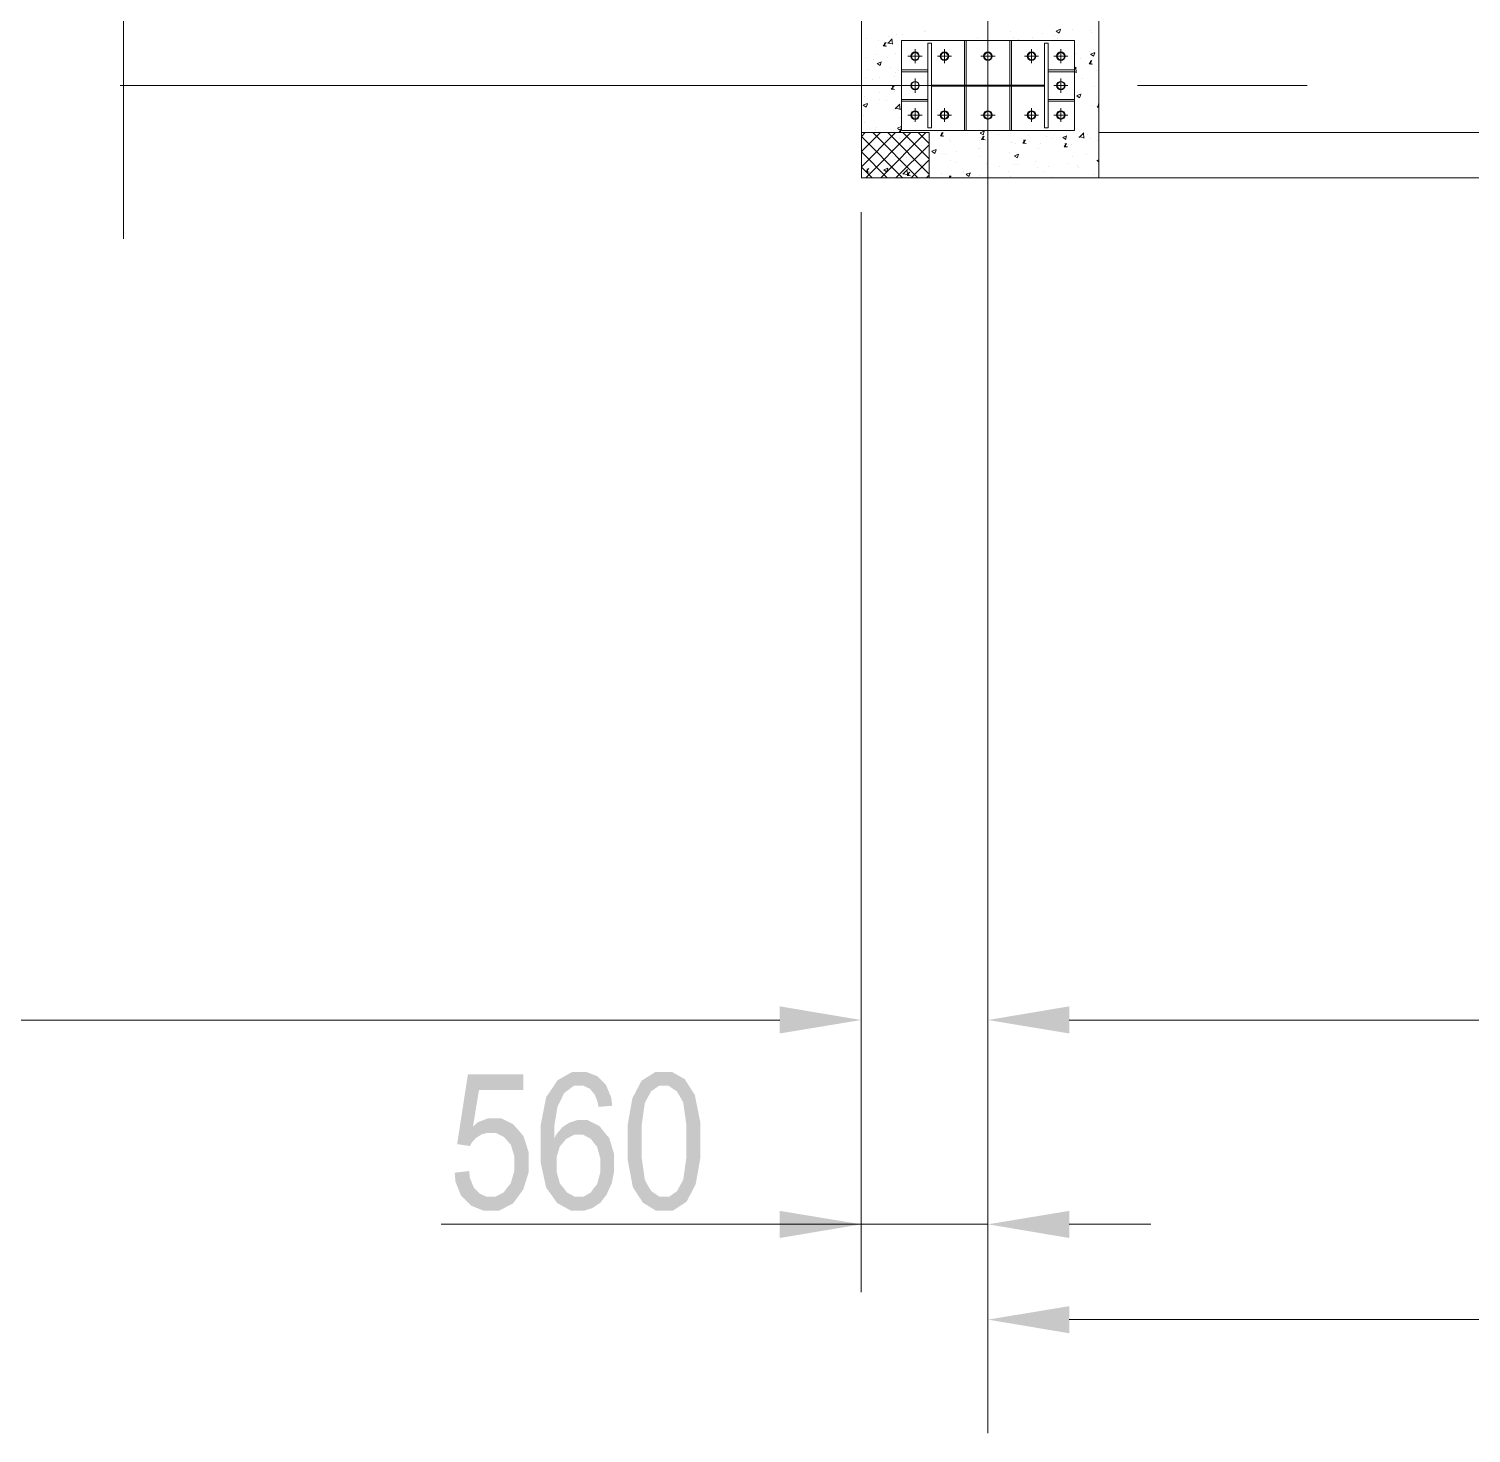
# Model space of a CAD drawing. Header units: millimetres. Extents: x 51.5 to 74.8, y 0.8 to 17.2.
# Drawn here: x 54.364 to 55.198, y 6.41 to 7.222 of the extents above; entities that cross this region are included whole.
import ezdxf

# ---------------------------------------------------------------- set-up
doc = ezdxf.new("R2010")
doc.units = ezdxf.units.MM
doc.layers.add('PDF_Geomertry', color=7, linetype='Continuous')
doc.layers.add('PDF_Solid Fills', color=7, linetype='Continuous')

msp = doc.modelspace()

# ---------------------------------------------------------------- hatches: boundary and pattern name
at = {"layer": 'PDF_Solid Fills', "transparency": 33554559}
msp.add_hatch(color=256, dxfattribs=at).paths.add_polyline_path([(54.61024, 6.5605), (54.61857, 6.56147), (54.61899, 6.55759), (54.62121, 6.55203), (54.62288, 6.55022), (54.62468, 6.54842), (54.62857, 6.54661), (54.63079, 6.54661), (54.63371, 6.54661), (54.63857, 6.54911), (54.64051, 6.55175), (54.6426, 6.55425), (54.64468, 6.56134), (54.64468, 6.56592), (54.64468, 6.57009), (54.64274, 6.57661), (54.64065, 6.57897), (54.63871, 6.5812), (54.63385, 6.58356), (54.63079, 6.58356), (54.62899, 6.58356), (54.62565, 6.58259), (54.62413, 6.58161), (54.62246, 6.5805), (54.61996, 6.57772), (54.61913, 6.57592), (54.61163, 6.57703), (54.61788, 6.61745), (54.64996, 6.61745), (54.64996, 6.60828), (54.62426, 6.60828), (54.62079, 6.58717), (54.62357, 6.58967), (54.62968, 6.59203), (54.63288, 6.59203), (54.63704, 6.59203), (54.64399, 6.58856), (54.64704, 6.58522), (54.64996, 6.58175), (54.65301, 6.57245), (54.65301, 6.56661), (54.65301, 6.56078), (54.64996, 6.55092), (54.64704, 6.54689), (54.64399, 6.54272), (54.63593, 6.53856), (54.63093, 6.53856), (54.62676, 6.53856), (54.61968, 6.54147), (54.61676, 6.54439), (54.61385, 6.54731), (54.61065, 6.55536)])
h = msp.add_hatch(color=256, dxfattribs=at)
h.paths.add_polyline_path([(54.70135, 6.59925), (54.69343, 6.59856), (54.69288, 6.60147), (54.69121, 6.60578), (54.6901, 6.60703), (54.68857, 6.60897), (54.68482, 6.61078), (54.6826, 6.61078), (54.67913, 6.61078), (54.67357, 6.60661), (54.67149, 6.60231), (54.66968, 6.59856), (54.66788, 6.58772), (54.66788, 6.5805), (54.66926, 6.583), (54.6726, 6.58689), (54.67468, 6.58828), (54.67676, 6.58953), (54.68107, 6.59092), (54.68343, 6.59092), (54.68718, 6.59092), (54.69399, 6.58745), (54.69676, 6.58397), (54.69968, 6.5805), (54.70246, 6.5712), (54.70246, 6.56536), (54.70246, 6.56147), (54.70107, 6.55425), (54.69954, 6.55106), (54.69815, 6.54786), (54.69454, 6.54314), (54.69218, 6.54161), (54.68996, 6.54009), (54.6851, 6.53856), (54.68232, 6.53856), (54.67746, 6.53856), (54.6694, 6.543), (54.66635, 6.54745), (54.66315, 6.55175), (54.65996, 6.56647), (54.65996, 6.57675), (54.65996, 6.588), (54.66315, 6.60425), (54.66649, 6.60911), (54.66968, 6.61397), (54.67801, 6.6187), (54.68301, 6.6187), (54.68663, 6.6187), (54.69274, 6.61634), (54.69524, 6.61384), (54.69774, 6.61134), (54.70079, 6.60397)])
h.paths.add_polyline_path([(54.66913, 6.56536), (54.66913, 6.5612), (54.67107, 6.55425), (54.67315, 6.55175), (54.6751, 6.54911), (54.67968, 6.54661), (54.68246, 6.54661), (54.68468, 6.54661), (54.68885, 6.54897), (54.69065, 6.55147), (54.6926, 6.55384), (54.6944, 6.5605), (54.6944, 6.56481), (54.6944, 6.56897), (54.6926, 6.5755), (54.69079, 6.57772), (54.68899, 6.58009), (54.68454, 6.58245), (54.6819, 6.58245), (54.67926, 6.58245), (54.67482, 6.58009), (54.67288, 6.57786), (54.67093, 6.5755), (54.66913, 6.56925)])
h = msp.add_hatch(color=256, dxfattribs=at)
h.paths.add_polyline_path([(54.71038, 6.5787), (54.71038, 6.58856), (54.71301, 6.60356), (54.71565, 6.60856), (54.71829, 6.6137), (54.72621, 6.6187), (54.73135, 6.6187), (54.73607, 6.6187), (54.74329, 6.61467), (54.74593, 6.6105), (54.74913, 6.6055), (54.75232, 6.58967), (54.75232, 6.5787), (54.75232, 6.56883), (54.74968, 6.55397), (54.74704, 6.54884), (54.7444, 6.5437), (54.73649, 6.53856), (54.73135, 6.53856), (54.72663, 6.53856), (54.71913, 6.54314), (54.71621, 6.54759), (54.71329, 6.55217), (54.71038, 6.56759)])
h.paths.add_polyline_path([(54.71843, 6.5787), (54.71843, 6.56911), (54.72024, 6.55634), (54.72204, 6.553), (54.72399, 6.54981), (54.72871, 6.54661), (54.73149, 6.54661), (54.73426, 6.54661), (54.73885, 6.54981), (54.74065, 6.55314), (54.74246, 6.55647), (54.74426, 6.56925), (54.74426, 6.5787), (54.74426, 6.58828), (54.74246, 6.60106), (54.74065, 6.60439), (54.73871, 6.60759), (54.73399, 6.61078), (54.73107, 6.61078), (54.72843, 6.61078), (54.72385, 6.60759), (54.72204, 6.60425), (54.72024, 6.60092), (54.71843, 6.58814)])

# ---------------------------------------------------------------- linework, layer by layer
at = {"layer": 'PDF_Geomertry', "lineweight": 0}
for points in [[(54.91871, 6.88106), (54.91871, 7.37161)], [(54.41857, 7.10078), (54.41857, 7.28578)], [(54.86121, 7.218), (54.86121, 7.218)], [(54.86579, 7.21897), (54.86579, 7.21897)], [(54.86954, 7.21911), (54.86954, 7.21911)], [(54.88204, 7.22078), (54.88204, 7.22078)], [(54.88288, 7.22134), (54.88288, 7.22134)], [(54.93204, 7.22078), (54.93204, 7.22078)], [(54.95038, 7.21939), (54.95038, 7.21939)], [(54.95704, 7.2187), (54.95704, 7.2187)], [(54.95829, 7.22092), (54.95996, 7.21981), (54.96065, 7.22189)], [(54.95843, 7.2212), (54.96079, 7.22203)], [(54.9676, 7.22189), (54.9676, 7.22189)], [(54.97815, 7.22134), (54.97815, 7.22134)], [(54.97871, 7.22008), (54.97871, 7.22008)], [(54.98288, 7.21897), (54.98288, 7.21897)], [(54.84551, 7.21411), (54.84551, 7.21411)], [(54.84857, 7.21647), (54.84857, 7.21647)], [(54.85551, 7.21578), (54.85551, 7.21578)], [(54.8601, 7.21231), (54.85815, 7.21245), (54.85982, 7.21439)], [(54.85926, 7.21217), (54.85885, 7.21425)], [(54.86065, 7.21425), (54.86357, 7.2137)], [(54.86079, 7.21384), (54.86329, 7.21661)], [(54.86357, 7.21342), (54.86315, 7.21661)], [(54.87218, 7.21564), (54.87218, 7.21564)], [(54.87663, 7.20245), (54.87663, 7.2105)], [(54.88885, 7.21564), (54.88885, 7.21564)], [(54.88954, 7.21564), (54.88954, 7.21564)], [(54.89357, 7.20245), (54.89357, 7.2105)], [(54.90538, 7.21564), (54.90538, 7.21564)], [(54.9126, 7.21745), (54.9126, 7.21745)], [(54.91871, 7.20245), (54.91871, 7.2105)], [(54.9219, 7.21564), (54.9219, 7.21564)], [(54.93357, 7.21717), (54.93357, 7.21717)], [(54.93621, 7.21592), (54.93621, 7.21592)], [(54.93843, 7.21564), (54.93843, 7.21564)], [(54.94399, 7.20245), (54.94399, 7.2105)], [(54.94454, 7.21703), (54.94454, 7.21703)], [(54.94551, 7.21564), (54.94551, 7.21564)], [(54.9551, 7.21564), (54.9551, 7.21564)], [(54.95926, 7.21675), (54.95926, 7.21675)], [(54.96051, 7.21564), (54.96051, 7.21564)], [(54.96093, 7.20245), (54.96093, 7.2105)], [(54.97968, 7.2105), (54.97968, 7.2105)], [(54.98288, 7.21634), (54.98288, 7.21634)], [(54.84551, 7.20342), (54.84551, 7.20342)], [(54.84815, 7.2055), (54.84815, 7.2055)], [(54.85246, 7.20481), (54.85246, 7.20481)], [(54.8544, 7.20745), (54.8544, 7.20745)], [(54.85468, 7.20217), (54.85635, 7.20106), (54.85704, 7.20314)], [(54.85482, 7.20231), (54.85718, 7.20328)], [(54.86079, 7.20592), (54.86079, 7.20592)], [(54.86538, 7.20786), (54.86538, 7.20786)], [(54.87246, 7.20647), (54.88065, 7.20647)], [(54.88954, 7.20647), (54.8976, 7.20647)], [(54.92288, 7.20647), (54.91468, 7.20647)], [(54.94801, 7.20647), (54.93982, 7.20647)], [(54.96496, 7.20647), (54.9569, 7.20647)], [(54.9694, 7.20828), (54.9694, 7.20828)], [(54.97204, 7.20509), (54.97204, 7.20509)], [(54.97926, 7.20189), (54.97732, 7.20203), (54.97885, 7.20397)], [(54.97774, 7.20939), (54.97774, 7.20939)], [(54.97843, 7.20175), (54.97801, 7.20384)], [(54.97815, 7.20759), (54.97982, 7.20647), (54.98051, 7.20842)], [(54.97829, 7.20772), (54.98051, 7.2087)], [(54.84774, 7.19439), (54.84774, 7.19439)], [(54.84913, 7.1987), (54.84913, 7.1987)], [(54.85607, 7.19425), (54.85607, 7.19425)], [(54.86246, 7.20009), (54.86246, 7.20009)], [(54.86454, 7.19453), (54.86454, 7.19453)], [(54.8651, 7.19689), (54.8651, 7.19689)], [(54.86676, 7.198), (54.86676, 7.198)], [(54.86871, 7.19509), (54.86871, 7.19509)], [(54.86871, 7.19439), (54.86871, 7.19439)], [(54.87663, 7.19356), (54.87663, 7.18536)], [(54.96093, 7.19356), (54.96093, 7.18536)], [(54.96885, 7.19911), (54.96968, 7.20009)], [(54.96885, 7.19745), (54.96996, 7.19731)], [(54.96899, 7.19634), (54.96899, 7.19634)], [(54.96982, 7.19689), (54.96954, 7.20009)], [(54.97329, 7.19356), (54.97329, 7.19356)], [(54.98149, 7.198), (54.98149, 7.198)], [(54.98288, 7.19814), (54.98288, 7.19814)], [(54.90718, 7.18953), (54.41663, 7.18953)], [(54.84551, 7.19259), (54.84551, 7.19259)], [(54.85204, 7.19286), (54.85204, 7.19286)], [(54.85579, 7.18522), (54.85579, 7.18522)], [(54.86468, 7.18731), (54.86274, 7.18745), (54.8644, 7.18939)], [(54.86385, 7.18717), (54.86343, 7.18925)], [(54.86468, 7.18578), (54.86468, 7.18578)], [(54.86871, 7.1862), (54.86871, 7.1862)], [(54.87246, 7.18953), (54.88065, 7.18953)], [(54.96496, 7.18953), (54.9569, 7.18953)], [(54.97065, 7.18536), (54.97065, 7.18536)], [(54.97274, 7.18481), (54.97274, 7.18481)], [(54.98024, 7.18897), (54.98024, 7.18897)], [(54.98288, 7.18731), (54.98288, 7.18731)], [(54.98288, 7.1862), (54.98288, 7.1862)], [(55.10343, 7.18953), (55.00524, 7.18953)], [(54.84551, 7.18189), (54.84551, 7.18189)], [(54.84551, 7.18008), (54.84551, 7.18008)], [(54.84663, 7.17814), (54.84829, 7.17703), (54.84899, 7.17897)], [(54.84676, 7.17828), (54.84913, 7.17911)], [(54.84732, 7.18328), (54.84732, 7.18328)], [(54.85579, 7.18134), (54.85579, 7.18134)], [(54.86024, 7.18106), (54.86024, 7.18106)], [(54.86496, 7.17634), (54.86801, 7.17592)], [(54.8651, 7.17606), (54.86774, 7.1787)], [(54.86788, 7.1755), (54.8676, 7.1787)], [(54.86871, 7.18314), (54.86871, 7.18314)], [(54.87663, 7.17647), (54.87663, 7.16842)], [(54.89357, 7.17647), (54.89357, 7.16842)], [(54.91871, 7.17647), (54.91871, 7.16842)], [(54.94399, 7.17647), (54.94399, 7.16842)], [(54.96093, 7.17647), (54.96093, 7.16842)], [(54.96885, 7.18425), (54.96885, 7.18425)], [(54.9701, 7.1837), (54.97246, 7.18453)], [(54.9701, 7.18356), (54.97176, 7.18245), (54.97246, 7.18439)], [(54.97857, 7.178), (54.97857, 7.178)], [(54.98288, 7.17703), (54.9819, 7.17703), (54.98288, 7.17814)], [(54.98288, 7.17759), (54.9826, 7.17884)], [(54.98288, 7.17675), (54.98288, 7.17675)], [(54.84551, 7.1712), (54.84551, 7.1712)], [(54.84551, 7.16814), (54.84551, 7.16814)], [(54.8469, 7.17231), (54.8469, 7.17231)], [(54.84718, 7.16828), (54.84718, 7.16828)], [(54.86426, 7.17481), (54.86426, 7.17481)], [(54.86815, 7.17106), (54.86815, 7.17106)], [(54.87246, 7.17245), (54.88065, 7.17245)], [(54.88954, 7.17245), (54.8976, 7.17245)], [(54.92288, 7.17245), (54.91468, 7.17245)], [(54.94801, 7.17245), (54.93982, 7.17245)], [(54.96496, 7.17245), (54.9569, 7.17245)], [(54.98274, 7.16884), (54.98274, 7.16884)], [(54.98288, 7.17425), (54.98288, 7.17425)], [(54.98288, 7.17411), (54.98288, 7.17411)], [(54.84551, 7.16439), (54.84551, 7.16439)], [(54.84551, 7.14245), (54.86524, 7.16231)], [(54.84551, 7.15134), (54.85649, 7.16231)], [(54.84551, 7.16009), (54.84774, 7.16231)], [(54.84551, 7.16036), (54.84551, 7.16036)], [(54.84551, 7.15995), (54.86926, 7.13606)], [(54.84663, 7.1612), (54.84663, 7.1612)], [(54.84801, 7.13606), (54.87413, 7.16231)], [(54.85204, 7.16231), (54.87815, 7.13606)], [(54.85371, 7.16411), (54.85371, 7.16411)], [(54.8544, 7.16536), (54.8544, 7.16536)], [(54.85676, 7.13606), (54.88288, 7.16231)], [(54.86079, 7.16231), (54.88468, 7.13828)], [(54.86079, 7.15967), (54.86079, 7.15967)], [(54.86385, 7.1637), (54.86385, 7.1637)], [(54.86649, 7.16467), (54.86815, 7.16356), (54.86871, 7.16536)], [(54.86663, 7.16495), (54.86871, 7.16578)], [(54.8694, 7.16231), (54.86732, 7.16245), (54.86871, 7.16411)], [(54.86843, 7.16217), (54.86801, 7.16425)], [(54.86954, 7.16231), (54.88468, 7.14717)], [(54.87149, 7.16342), (54.87149, 7.16342)], [(54.87843, 7.16231), (54.88468, 7.15592)], [(54.87954, 7.16342), (54.87954, 7.16342)], [(54.88024, 7.16064), (54.88024, 7.16064)], [(54.88176, 7.16134), (54.88176, 7.16134)], [(54.88926, 7.16259), (54.88926, 7.16259)], [(54.89315, 7.16022), (54.89121, 7.16036), (54.89288, 7.16231)], [(54.89232, 7.16009), (54.8919, 7.16217)], [(54.90051, 7.16342), (54.90051, 7.16342)], [(54.90538, 7.16342), (54.90538, 7.16342)], [(54.9069, 7.16189), (54.9069, 7.16189)], [(54.91426, 7.16217), (54.91663, 7.16314)], [(54.91426, 7.16203), (54.91593, 7.16092), (54.91663, 7.163)], [(54.91704, 7.15814), (54.9151, 7.15828), (54.91663, 7.16022)], [(54.91607, 7.158), (54.91579, 7.16009)], [(54.91871, 7.16439), (54.91871, 7.16439)], [(54.92468, 7.1612), (54.92468, 7.1612)], [(54.93163, 7.16189), (54.93163, 7.16189)], [(54.94246, 7.16036), (54.94246, 7.16036)], [(54.9526, 7.15981), (54.9526, 7.15981)], [(54.9601, 7.15967), (54.9601, 7.15967)], [(54.96149, 7.16342), (54.96149, 7.16342)], [(54.96204, 7.15953), (54.9644, 7.1605)], [(54.96357, 7.15828), (54.96426, 7.16036)], [(54.97135, 7.15981), (54.9744, 7.15939)], [(54.97149, 7.15953), (54.97413, 7.16217)], [(54.9719, 7.163), (54.9719, 7.163)], [(54.97426, 7.15911), (54.97399, 7.16217)], [(54.97621, 7.16134), (54.97621, 7.16134)], [(55.9326, 7.16231), (54.98288, 7.16231)], [(54.8594, 7.158), (54.8594, 7.158)], [(54.86232, 7.158), (54.86232, 7.158)], [(54.86343, 7.15258), (54.86343, 7.15258)], [(54.86551, 7.13606), (54.88468, 7.15522)], [(54.86774, 7.15911), (54.86774, 7.15911)], [(54.87843, 7.15897), (54.87843, 7.15897)], [(54.88051, 7.15495), (54.88051, 7.15495)], [(54.88635, 7.15147), (54.88871, 7.15245)], [(54.88635, 7.15134), (54.88801, 7.15022), (54.88871, 7.15231)], [(54.89621, 7.15814), (54.89621, 7.15814)], [(54.89732, 7.15703), (54.89732, 7.15703)], [(54.90079, 7.15147), (54.90079, 7.15147)], [(54.91343, 7.15314), (54.91343, 7.15314)], [(54.91371, 7.15314), (54.91371, 7.15314)], [(54.91399, 7.15745), (54.91399, 7.15745)], [(54.91454, 7.15953), (54.91454, 7.15953)], [(54.93163, 7.15661), (54.93163, 7.15661)], [(54.93315, 7.15647), (54.93315, 7.15647)], [(54.9344, 7.15592), (54.9344, 7.15592)], [(54.94079, 7.15606), (54.93885, 7.1562), (54.94051, 7.15814)], [(54.93996, 7.15592), (54.93954, 7.158)], [(54.94274, 7.15703), (54.94274, 7.15703)], [(54.94801, 7.153), (54.94801, 7.153)], [(54.9494, 7.15592), (54.9494, 7.15592)], [(54.95524, 7.1587), (54.95524, 7.1587)], [(54.96204, 7.15939), (54.96371, 7.15828)], [(54.96468, 7.15397), (54.96274, 7.15411), (54.96426, 7.15606)], [(54.96385, 7.15384), (54.96343, 7.15592)], [(54.96524, 7.1555), (54.96524, 7.1555)], [(54.96718, 7.15522), (54.96718, 7.15522)], [(54.97788, 7.15884), (54.97788, 7.15884)], [(54.98232, 7.15786), (54.98232, 7.15786)], [(54.84551, 7.15106), (54.86051, 7.13606)], [(54.84551, 7.14967), (54.84551, 7.14967)], [(54.84621, 7.15009), (54.84621, 7.15009)], [(54.84718, 7.14717), (54.84718, 7.14717)], [(54.85065, 7.14481), (54.85065, 7.14481)], [(54.85565, 7.14314), (54.85565, 7.14314)], [(54.85899, 7.14592), (54.85899, 7.14592)], [(54.86482, 7.14647), (54.86482, 7.14647)], [(54.87149, 7.14759), (54.87149, 7.14759)], [(54.8744, 7.13606), (54.88468, 7.14647)], [(54.87496, 7.14647), (54.87496, 7.14647)], [(54.8801, 7.14383), (54.8801, 7.14383)], [(54.8826, 7.14578), (54.8826, 7.14578)], [(54.89246, 7.15036), (54.89246, 7.15036)], [(54.8944, 7.14981), (54.8944, 7.14981)], [(54.8969, 7.14606), (54.8969, 7.14606)], [(54.90038, 7.14495), (54.90038, 7.14495)], [(54.91413, 7.14856), (54.91413, 7.14856)], [(54.91801, 7.14425), (54.91801, 7.14425)], [(54.91871, 7.14481), (54.91871, 6.4362)], [(54.91871, 6.49134), (54.91871, 7.14481), (54.91871, 6.60967)], [(54.93121, 7.15092), (54.93121, 7.15092)], [(54.93399, 7.14383), (54.93399, 7.14383)], [(54.93413, 7.14884), (54.93649, 7.14981)], [(54.93413, 7.1487), (54.93579, 7.14759)], [(54.93565, 7.14759), (54.93635, 7.14953)], [(54.93579, 7.14356), (54.93579, 7.14356)], [(54.94649, 7.1455), (54.94649, 7.1455)], [(54.96482, 7.14439), (54.96482, 7.14439)], [(54.9676, 7.14828), (54.9676, 7.14828)], [(54.97051, 7.14328), (54.97051, 7.14328)], [(54.97579, 7.14939), (54.97579, 7.14939)], [(54.98176, 7.14606), (54.98288, 7.14536)], [(54.9819, 7.14675), (54.9819, 7.14675)], [(54.9819, 7.1462), (54.98288, 7.14661)], [(54.98288, 7.14522), (54.98288, 7.14522)], [(54.84551, 7.14231), (54.85176, 7.13606)], [(54.84551, 7.13884), (54.84551, 7.13884)], [(54.84579, 7.13911), (54.84579, 7.13911)], [(54.84815, 7.13967), (54.84982, 7.14147)], [(54.84815, 7.13953), (54.8501, 7.13939)], [(54.84926, 7.13925), (54.84885, 7.14134)], [(54.85843, 7.14078), (54.86079, 7.14175)], [(54.85843, 7.14064), (54.8601, 7.13953), (54.86079, 7.14147)], [(54.86301, 7.14161), (54.86301, 7.14161)], [(54.8694, 7.13842), (54.87232, 7.138)], [(54.86954, 7.13814), (54.87218, 7.14092)], [(54.87232, 7.13772), (54.8719, 7.14078)], [(54.87204, 7.13759), (54.87357, 7.13939)], [(54.87204, 7.13745), (54.87399, 7.13731)], [(54.87301, 7.13717), (54.87274, 7.13925)], [(54.88315, 7.13606), (54.88468, 7.13759)], [(54.88371, 7.13731), (54.88371, 7.13731)], [(54.88385, 7.13606), (54.88385, 7.13606)], [(54.89204, 7.13842), (54.89204, 7.13842)], [(54.89635, 7.13606), (54.89746, 7.13731)], [(54.89676, 7.13606), (54.89649, 7.13717)], [(54.90468, 7.13995), (54.90468, 7.13995)], [(54.90621, 7.13814), (54.90857, 7.13897)], [(54.90621, 7.138), (54.90788, 7.13689)], [(54.90774, 7.13689), (54.90843, 7.13884)], [(54.91371, 7.13745), (54.91371, 7.13745)], [(54.92565, 7.14272), (54.92565, 7.14272)], [(54.93079, 7.13981), (54.93079, 7.13981)], [(54.93176, 7.13661), (54.93176, 7.13661)], [(54.93996, 7.13606), (54.93996, 7.13606)], [(54.9476, 7.14189), (54.9476, 7.14189)], [(54.95121, 7.13995), (54.95121, 7.13995)], [(54.95357, 7.14272), (54.95357, 7.14272)], [(54.95565, 7.13606), (54.95635, 7.13634)], [(54.95621, 7.13606), (54.95621, 7.1362)], [(54.96704, 7.13634), (54.96704, 7.13634)], [(54.97121, 7.14203), (54.97121, 7.14203)], [(54.97968, 7.138), (54.97968, 7.138)], [(54.98204, 7.13606), (54.98204, 7.13606)], [(54.98288, 7.13842), (54.98288, 7.13842)], [(55.9326, 7.13606), (54.98288, 7.13606)], [(54.84538, 6.49134), (54.84538, 7.1162), (54.84538, 6.60967)], [(54.91871, 6.68481), (54.91871, 6.78286)], [(53.3226, 6.64884), (54.79829, 6.64884)], [(54.84538, 6.64884), (54.84538, 6.64884)], [(54.96579, 6.64884), (55.91815, 6.64884)], [(54.91871, 6.40981), (54.91871, 6.58675)], [(54.91871, 6.53064), (54.84538, 6.53064), (54.60246, 6.53064)], [(54.79829, 6.53064), (54.75121, 6.53064)], [(54.84538, 6.53064), (54.84538, 6.53064)], [(54.96579, 6.53064), (55.01288, 6.53064)], [(54.96579, 6.4755), (59.96177, 6.4755)]]:
    msp.add_lwpolyline(points, dxfattribs=at)
for points in [[(54.84551, 7.13606), (54.84551, 7.16231), (54.88468, 7.16231), (54.88468, 7.13606), (54.84551, 7.13606), (54.84551, 7.22772), (54.98288, 7.22772), (54.98288, 7.13606), (54.84551, 7.13606)], [(54.84551, 7.22217), (54.84551, 7.22217), (54.84551, 7.22217)], [(54.84551, 7.21592), (54.84551, 7.21592), (54.84551, 7.21592)], [(54.84551, 7.21564), (54.84551, 7.21564), (54.84551, 7.21564), (54.84551, 7.21564)], [(54.84551, 7.21161), (54.84551, 7.21161), (54.84551, 7.21161), (54.84551, 7.21161)], [(54.86871, 7.16342), (54.96885, 7.16342), (54.96885, 7.21564), (54.86871, 7.21564), (54.86871, 7.16342)], [(54.87551, 7.21564), (54.87551, 7.21564), (54.87551, 7.21564), (54.87551, 7.21564)], [(54.88607, 7.16495), (54.88399, 7.16495), (54.88399, 7.21397), (54.88607, 7.21397), (54.88607, 7.16495)], [(54.90343, 7.21564), (54.90343, 7.21564), (54.90343, 7.21564)], [(54.90621, 7.18981), (54.90621, 7.21564), (54.9051, 7.21564), (54.9051, 7.18981), (54.90621, 7.18981)], [(54.91454, 7.21564), (54.91454, 7.21564), (54.91454, 7.21564)], [(54.91746, 7.21564), (54.91746, 7.21564), (54.91746, 7.21564), (54.91746, 7.21564)], [(54.93135, 7.18981), (54.93135, 7.21564), (54.93232, 7.21564), (54.93232, 7.18981), (54.93135, 7.18981)], [(54.93149, 7.21564), (54.93149, 7.21564), (54.93149, 7.21564), (54.93149, 7.21564)], [(54.93426, 7.21564), (54.93426, 7.21564), (54.93426, 7.21564)], [(54.9376, 7.21564), (54.9376, 7.21564), (54.9376, 7.21564)], [(54.95149, 7.16495), (54.95357, 7.16495), (54.95357, 7.21397), (54.95149, 7.21397), (54.95149, 7.16495)], [(54.95954, 7.21564), (54.95954, 7.21564), (54.95954, 7.21564)], [(54.96885, 7.21203), (54.96885, 7.21203), (54.96885, 7.21203), (54.96885, 7.21203)], [(54.98288, 7.21009), (54.98288, 7.21009), (54.98288, 7.21009)], [(54.84551, 7.20397), (54.84551, 7.20397), (54.84551, 7.20397)], [(54.86871, 7.20703), (54.86871, 7.20703), (54.86871, 7.20703)], [(54.96885, 7.20828), (54.96885, 7.20828), (54.96885, 7.20828)], [(54.96885, 7.20814), (54.96885, 7.20814), (54.96885, 7.20814)], [(54.96885, 7.20689), (54.96885, 7.20689), (54.96885, 7.20689), (54.96885, 7.20689)], [(54.84551, 7.20106), (54.84551, 7.20106), (54.84551, 7.20106), (54.84551, 7.20106)], [(54.84551, 7.19453), (54.84551, 7.19453), (54.84551, 7.19453)], [(54.86871, 7.19745), (54.88399, 7.19745), (54.88399, 7.19856), (54.86871, 7.19856), (54.86871, 7.19745)], [(54.86871, 7.19675), (54.86871, 7.19675), (54.86871, 7.19675)], [(54.96885, 7.19745), (54.95357, 7.19745), (54.95357, 7.19856), (54.96885, 7.19856), (54.96885, 7.19745)], [(54.96885, 7.2012), (54.96885, 7.2012), (54.96885, 7.2012), (54.96885, 7.2012)], [(54.96885, 7.19634), (54.96885, 7.19634), (54.96885, 7.19634), (54.96885, 7.19634)], [(54.96885, 7.19634), (54.96885, 7.19634), (54.96885, 7.19634), (54.96885, 7.19634)], [(54.84551, 7.19203), (54.84551, 7.19203), (54.84551, 7.19203), (54.84551, 7.19203)], [(54.84551, 7.1905), (54.84551, 7.1905), (54.84551, 7.1905)], [(54.88607, 7.18911), (54.95149, 7.18911), (54.95149, 7.18981), (54.88607, 7.18981), (54.88607, 7.18911)], [(54.90621, 7.18911), (54.90621, 7.16342), (54.9051, 7.16342), (54.9051, 7.18911), (54.90621, 7.18911)], [(54.93135, 7.18911), (54.93135, 7.16342), (54.93232, 7.16342), (54.93232, 7.18911), (54.93135, 7.18911)], [(54.96885, 7.1905), (54.96885, 7.1905), (54.96885, 7.1905), (54.96885, 7.1905)], [(54.96885, 7.18703), (54.96885, 7.18703), (54.96885, 7.18703), (54.96885, 7.18703)], [(54.96885, 7.18578), (54.96885, 7.18578), (54.96885, 7.18578)], [(54.84551, 7.17995), (54.84551, 7.17995), (54.84551, 7.17995), (54.84551, 7.17995)], [(54.86871, 7.18147), (54.88399, 7.18147), (54.88399, 7.1805), (54.86871, 7.1805), (54.86871, 7.18147)], [(54.96885, 7.18147), (54.95357, 7.18147), (54.95357, 7.1805), (54.96885, 7.1805), (54.96885, 7.18147)], [(54.96885, 7.17967), (54.96885, 7.17967), (54.96885, 7.17967), (54.96885, 7.17967)], [(54.84551, 7.17356), (54.84551, 7.17356), (54.84551, 7.17356), (54.84551, 7.17356)], [(54.84551, 7.16939), (54.84551, 7.16939), (54.84551, 7.16939), (54.84551, 7.16939)], [(54.96885, 7.17522), (54.96885, 7.17522), (54.96885, 7.17522), (54.96885, 7.17522)], [(54.96885, 7.17231), (54.96885, 7.17231), (54.96885, 7.17231)], [(54.96885, 7.16897), (54.96885, 7.16897), (54.96885, 7.16897), (54.96885, 7.16897)], [(54.98288, 7.16897), (54.98288, 7.16897), (54.98288, 7.16897)], [(54.88801, 7.16342), (54.88801, 7.16342), (54.88801, 7.16342), (54.88801, 7.16342)], [(54.89149, 7.16342), (54.89149, 7.16342), (54.89149, 7.16342)], [(54.9026, 7.16342), (54.9026, 7.16342), (54.9026, 7.16342)], [(54.90454, 7.16342), (54.90454, 7.16342), (54.90454, 7.16342), (54.90454, 7.16342)], [(54.91871, 7.16439), (54.91871, 7.16439)], [(54.92121, 7.16342), (54.92121, 7.16342), (54.92121, 7.16342), (54.92121, 7.16342)], [(54.92551, 7.16342), (54.92551, 7.16342), (54.92551, 7.16342)], [(54.93343, 7.16342), (54.93343, 7.16342), (54.93343, 7.16342)], [(54.93774, 7.16342), (54.93774, 7.16342), (54.93774, 7.16342), (54.93774, 7.16342)], [(54.94746, 7.16342), (54.94746, 7.16342), (54.94746, 7.16342)], [(54.94857, 7.16342), (54.94857, 7.16342), (54.94857, 7.16342)], [(54.95426, 7.16342), (54.95426, 7.16342), (54.95426, 7.16342), (54.95426, 7.16342)], [(54.96885, 7.16592), (54.96885, 7.16592), (54.96885, 7.16592)], [(54.96885, 7.16467), (54.96885, 7.16467), (54.96885, 7.16467), (54.96885, 7.16467)], [(54.84551, 7.15884), (54.84551, 7.15884), (54.84551, 7.15884)], [(54.84551, 7.1562), (54.84551, 7.1562), (54.84551, 7.1562)], [(54.84551, 7.15245), (54.84551, 7.15245), (54.84551, 7.15245)], [(54.98288, 7.15828), (54.98288, 7.15828), (54.98288, 7.15828)], [(54.98288, 7.15578), (54.98288, 7.15578), (54.98288, 7.15578)], [(54.84551, 7.14828), (54.84551, 7.14828), (54.84551, 7.14828)], [(54.84551, 7.14411), (54.84551, 7.14411), (54.84551, 7.14411)], [(54.98288, 7.15036), (54.98288, 7.15036), (54.98288, 7.15036)], [(54.98288, 7.14745), (54.98288, 7.14745), (54.98288, 7.14745)], [(54.84538, 7.13578), (54.84538, 7.13578)], [(54.84551, 7.13772), (54.84551, 7.13772), (54.84551, 7.13772), (54.84551, 7.13772)], [(54.85593, 7.13606), (54.85593, 7.13606), (54.85593, 7.13606)], [(54.86996, 7.13606), (54.86996, 7.13606), (54.86996, 7.13606), (54.86996, 7.13606)], [(54.87496, 7.13606), (54.87496, 7.13606), (54.87496, 7.13606)], [(54.89788, 7.13606), (54.89788, 7.13606), (54.89788, 7.13606)], [(54.9119, 7.13606), (54.9119, 7.13606), (54.9119, 7.13606)], [(54.92593, 7.13606), (54.92593, 7.13606), (54.92593, 7.13606), (54.92593, 7.13606)], [(54.93232, 7.13606), (54.93232, 7.13606), (54.93232, 7.13606)], [(54.95399, 7.13606), (54.95399, 7.13606), (54.95399, 7.13606)], [(54.95538, 7.13606), (54.95538, 7.13606), (54.95538, 7.13606)], [(54.96579, 7.13606), (54.96579, 7.13606), (54.96579, 7.13606), (54.96579, 7.13606)], [(54.96801, 7.13606), (54.96801, 7.13606), (54.96801, 7.13606), (54.96801, 7.13606)], [(54.97829, 7.13606), (54.97829, 7.13606), (54.97829, 7.13606)], [(54.98288, 7.13675), (54.98288, 7.13675), (54.98288, 7.13675)]]:
    msp.add_lwpolyline(points, close=True, dxfattribs=at)
for centre, radius in [((54.87663, 7.20647), 0.00208), ((54.89357, 7.20647), 0.0025), ((54.89357, 7.20647), 0.00208), ((54.91871, 7.20647), 0.0025), ((54.91871, 7.20647), 0.00208), ((54.94399, 7.20647), 0.0025), ((54.94399, 7.20647), 0.00208), ((54.96093, 7.20647), 0.0025), ((54.96093, 7.20647), 0.00208), ((54.87663, 7.18953), 0.00208), ((54.96093, 7.18953), 0.00208), ((54.87663, 7.17245), 0.00208), ((54.89357, 7.17245), 0.0025), ((54.89357, 7.17245), 0.00208), ((54.91871, 7.17245), 0.0025), ((54.91871, 7.17245), 0.00208), ((54.94399, 7.17245), 0.0025), ((54.94399, 7.17245), 0.00208), ((54.96093, 7.17245), 0.0025), ((54.96093, 7.17245), 0.00208)]:
    msp.add_circle(centre, radius, dxfattribs=at)
for points in [[(54.87899, 7.20647), (54.87899, 7.20786), (54.87788, 7.20897), (54.87663, 7.20897), (54.87524, 7.20897), (54.87413, 7.20786), (54.87413, 7.20647), (54.87413, 7.20509), (54.87524, 7.20397), (54.87663, 7.20397), (54.87788, 7.20397), (54.87899, 7.20509), (54.87899, 7.20647)], [(54.87899, 7.18953), (54.87899, 7.19078), (54.87788, 7.19189), (54.87663, 7.19189), (54.87524, 7.19189), (54.87413, 7.19078), (54.87413, 7.18953), (54.87413, 7.18814), (54.87524, 7.18703), (54.87663, 7.18703), (54.87788, 7.18703), (54.87899, 7.18814), (54.87899, 7.18953)], [(54.96343, 7.18953), (54.96343, 7.19078), (54.96232, 7.19189), (54.96093, 7.19189), (54.95954, 7.19189), (54.95843, 7.19078), (54.95843, 7.18953), (54.95843, 7.18814), (54.95954, 7.18703), (54.96093, 7.18703), (54.96232, 7.18703), (54.96343, 7.18814), (54.96343, 7.18953)], [(54.87899, 7.17245), (54.87899, 7.17384), (54.87788, 7.17495), (54.87663, 7.17495), (54.87524, 7.17495), (54.87413, 7.17384), (54.87413, 7.17245), (54.87413, 7.17106), (54.87524, 7.16995), (54.87663, 7.16995), (54.87788, 7.16995), (54.87899, 7.17106), (54.87899, 7.17245)]]:
    msp.add_open_spline(points, degree=3, knots=[0, 0, 0, 0, 1, 1, 1, 2, 2, 2, 3, 3, 3, 4, 4, 4, 4], dxfattribs=at)
at = {"layer": 'PDF_Solid Fills', "transparency": 33554559}
for points in [[(54.79829, 6.64106), (54.79829, 6.65675), (54.84538, 6.64884)], [(54.96579, 6.65675), (54.96579, 6.64106), (54.91871, 6.64884)], [(54.79829, 6.52272), (54.79829, 6.53842), (54.84538, 6.53064)], [(54.96579, 6.53842), (54.96579, 6.52272), (54.91871, 6.53064)], [(54.96579, 6.48328), (54.96579, 6.46759), (54.91871, 6.4755)]]:
    msp.add_solid(points, dxfattribs=at)

doc.saveas('drawing.dxf')
